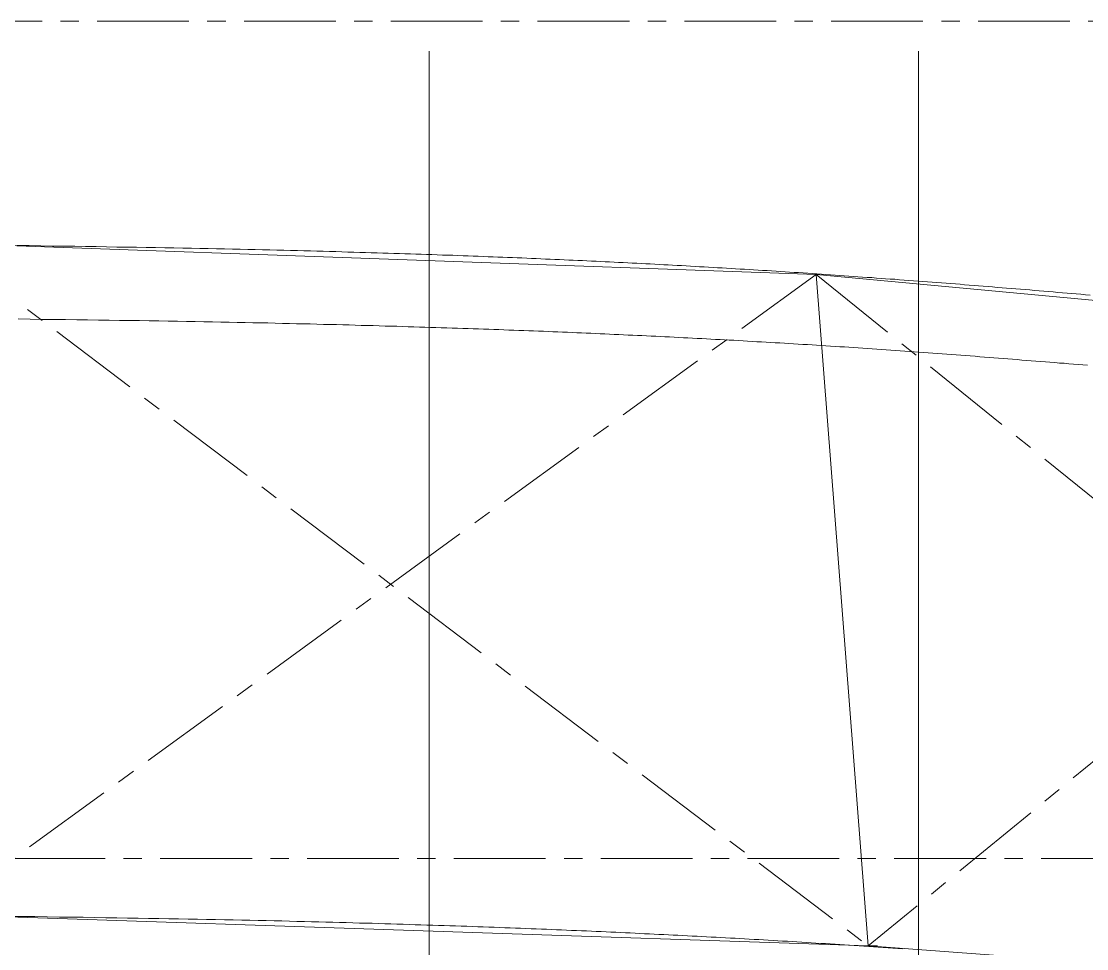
# Model space of a CAD drawing. Extents: x -3086 to 3308, y -97 to 4301.
# Drawn here: x 83 to 1172, y 3308 to 4255 of the extents above; entities that cross this region are included whole.
import ezdxf

# ---------------------------------------------------------------- set-up
doc = ezdxf.new("R2010")
doc.units = 0
doc.header["$LTSCALE"] = 3
doc.header["$MEASUREMENT"] = 0
doc.linetypes.add('CENTER', pattern=[50, 31.25, -6.25, 6.25, -6.25])
for name, color, linetype in [('3', 7, 'CONTINUOUS'), ('CENTER', 1, 'CENTER'), ('P1', 1, 'CONTINUOUS'), ('P3', 7, 'CONTINUOUS'), ('P5', 3, 'CONTINUOUS')]:
    doc.layers.add(name, color=color, linetype=linetype)

msp = doc.modelspace()

# ---------------------------------------------------------------- linework, layer by layer
at = {"layer": '3', "lineweight": 0, "extrusion": (0, 1, 0)}
msp.add_line((948.8, 3310.7, -9830.1), (895.5, 3996.3, -11228.3), dxfattribs=at)
at = {"layer": '3', "lineweight": 0}
msp.add_polyline3d([(1172.7, 3903.7, -11106.7), (1167.9, 3904.1, -11104), (1163.1, 3904.5, -11101.4), (1158.4, 3904.9, -11098.7), (1153.6, 3905.3, -11096.1), (1148.8, 3905.7, -11093.5), (1144, 3906, -11090.9), (1139.2, 3906.4, -11088.3), (1134.4, 3906.8, -11085.7), (1129.7, 3907.2, -11083.1), (1124.9, 3907.6, -11080.6), (1120.1, 3908, -11078), (1115.3, 3908.4, -11075.5), (1110.5, 3908.7, -11073), (1105.7, 3909.1, -11070.5), (1100.9, 3909.5, -11068), (1096.1, 3909.9, -11065.6), (1091.3, 3910.3, -11063.1), (1086.5, 3910.6, -11060.7), (1081.7, 3911, -11058.2), (1076.9, 3911.4, -11055.8), (1072.1, 3911.8, -11053.4), (1067.4, 3912.1, -11051), (1062.6, 3912.5, -11048.6), (1057.8, 3912.9, -11046.3), (1053, 3913.2, -11043.9), (1048.2, 3913.6, -11041.6), (1043.4, 3914, -11039.3), (1038.6, 3914.3, -11037), (1033.8, 3914.7, -11034.7), (1029, 3915, -11032.4), (1024.2, 3915.4, -11030.1), (1019.5, 3915.7, -11027.8), (1014.7, 3916.1, -11025.6), (1009.9, 3916.4, -11023.4), (1005.1, 3916.8, -11021.1), (1000.3, 3917.1, -11018.9), (995.6, 3917.5, -11016.7), (990.8, 3917.8, -11014.6), (986, 3918.2, -11012.4), (981.3, 3918.5, -11010.2), (976.5, 3918.8, -11008.1), (971.7, 3919.2, -11006), (967, 3919.5, -11003.9), (962.2, 3919.8, -11001.8), (957.5, 3920.1, -10999.7), (952.7, 3920.5, -10997.6), (948, 3920.8, -10995.5), (943.2, 3921.1, -10993.5), (938.5, 3921.4, -10991.4), (933.8, 3921.7, -10989.4), (929, 3922.1, -10987.4), (924.3, 3922.4, -10985.4), (919.6, 3922.7, -10983.4), (914.8, 3923, -10981.4), (910.1, 3923.3, -10979.5), (905.4, 3923.6, -10977.5), (900.7, 3923.9, -10975.6), (896, 3924.2, -10973.7), (891.3, 3924.5, -10971.8), (886.6, 3924.8, -10969.8), (881.9, 3925.1, -10968), (877.2, 3925.3, -10966.1), (872.5, 3925.6, -10964.2), (867.7, 3925.9, -10962.4), (863, 3926.2, -10960.5), (858.4, 3926.5, -10958.7), (853.7, 3926.8, -10956.9), (849, 3927, -10955), (844.3, 3927.3, -10953.2), (839.6, 3927.6, -10951.5), (834.9, 3927.8, -10949.7), (830.2, 3928.1, -10947.9), (825.5, 3928.4, -10946.2), (820.8, 3928.6, -10944.4), (816.1, 3928.9, -10942.7), (811.4, 3929.2, -10941), (806.7, 3929.4, -10939.3), (802, 3929.7, -10937.6), (797.4, 3929.9, -10935.9), (792.7, 3930.2, -10934.2), (788, 3930.4, -10932.5), (783.3, 3930.7, -10930.9), (778.6, 3930.9, -10929.2), (773.9, 3931.2, -10927.6), (769.2, 3931.4, -10925.9), (764.5, 3931.7, -10924.3), (759.8, 3931.9, -10922.7), (755.1, 3932.1, -10921.1), (750.4, 3932.4, -10919.5), (745.7, 3932.6, -10917.9), (741, 3932.8, -10916.4), (736.3, 3933.1, -10914.8), (731.6, 3933.3, -10913.2), (726.9, 3933.5, -10911.7), (722.2, 3933.8, -10910.2), (717.5, 3934, -10908.6), (712.8, 3934.2, -10907.1), (708.1, 3934.4, -10905.6), (703.3, 3934.6, -10904.1), (698.6, 3934.9, -10902.6), (693.9, 3935.1, -10901.2), (689.1, 3935.3, -10899.7), (684.4, 3935.5, -10898.2), (679.7, 3935.7, -10896.8), (674.9, 3935.9, -10895.3), (670.1, 3936.1, -10893.9), (665.3, 3936.4, -10892.5), (660.6, 3936.6, -10891.1), (655.8, 3936.8, -10889.6), (650.9, 3937, -10888.2), (646.1, 3937.2, -10886.8), (641.3, 3937.4, -10885.4), (636.4, 3937.6, -10884.1), (631.5, 3937.8, -10882.7), (626.6, 3938, -10881.3), (621.7, 3938.2, -10880), (616.8, 3938.4, -10878.6), (611.8, 3938.6, -10877.3), (606.8, 3938.8, -10875.9), (601.8, 3939, -10874.6), (596.8, 3939.1, -10873.3), (591.8, 3939.3, -10872), (586.7, 3939.5, -10870.7), (581.6, 3939.7, -10869.3), (576.5, 3939.9, -10868), (571.3, 3940.1, -10866.8), (566.1, 3940.3, -10865.5), (560.9, 3940.5, -10864.2), (555.7, 3940.6, -10862.9), (550.4, 3940.8, -10861.7), (545.1, 3941, -10860.4), (539.8, 3941.2, -10859.1), (534.4, 3941.4, -10857.9), (529, 3941.6, -10856.6), (523.5, 3941.7, -10855.4), (518.1, 3941.9, -10854.2), (512.5, 3942.1, -10852.9), (507, 3942.3, -10851.7), (501.4, 3942.4, -10850.5), (495.7, 3942.6, -10849.3), (490.1, 3942.8, -10848.1), (484.3, 3943, -10846.9), (478.6, 3943.1, -10845.7), (472.8, 3943.3, -10844.5), (466.9, 3943.5, -10843.3), (461, 3943.7, -10842.1), (455.1, 3943.8, -10840.9), (449.1, 3944, -10839.8), (443, 3944.2, -10838.6), (436.9, 3944.4, -10837.4), (430.7, 3944.5, -10836.3), (424.5, 3944.7, -10835.1), (418.2, 3944.9, -10834), (411.8, 3945, -10832.8), (405.4, 3945.2, -10831.7), (398.8, 3945.4, -10830.6), (392.2, 3945.5, -10829.4), (385.4, 3945.7, -10828.3), (378.6, 3945.9, -10827.2), (371.7, 3946, -10826.2), (364.6, 3946.2, -10825.1), (357.5, 3946.4, -10824), (350.2, 3946.5, -10823), (342.8, 3946.7, -10821.9), (335.3, 3946.9, -10820.9), (327.6, 3947, -10819.9), (319.9, 3947.2, -10818.9), (311.9, 3947.4, -10817.9), (303.8, 3947.5, -10817), (295.6, 3947.7, -10816), (287.2, 3947.8, -10815.1), (278.7, 3948, -10814.2), (270, 3948.2, -10813.3), (261.1, 3948.3, -10812.4), (252.1, 3948.5, -10811.5), (242.9, 3948.6, -10810.7), (233.5, 3948.8, -10809.9), (223.9, 3949, -10809.1), (214.1, 3949.1, -10808.3), (204.1, 3949.3, -10807.6), (193.9, 3949.4, -10806.8), (183.6, 3949.6, -10806.1), (173, 3949.7, -10805.4), (162.2, 3949.9, -10804.8), (151.1, 3950, -10804.1), (139.9, 3950.2, -10803.5), (128.4, 3950.3, -10802.9), (116.7, 3950.5, -10802.4), (104.7, 3950.6, -10801.8), (92.5, 3950.8, -10801.3), (80.1, 3951, -10800.8)], dxfattribs=at)
at = {"layer": 'CENTER', "color": 5, "lineweight": 0}
for p, q in [((-2989.1, 4255, -10650), (3163.7, 4255, -10650)), ((3169.1, 3400, -10650), (-2987.4, 3400, -10650))]:
    msp.add_line(p, q, dxfattribs=at)
at = {"layer": 'CENTER', "lineweight": 0}
for p, q in [((0, 4028.6, -11053.5), (948.8, 3310.7, -9830.1)), ((895.5, 3996.3, -11228.3), (-2.9, 3343.1, -9618.8)), ((895.5, 3996.3, -11228.3), (1825.9, 3245.7, -10461.1)), ((1694.8, 3922.2, -11774.2), (948.8, 3310.7, -9830.1))]:
    msp.add_line(p, q, dxfattribs=at)
at = {"layer": 'P1', "lineweight": 0}
for p, q in [((500, 0, -10650), (500, 4224.4, -10650)), ((1000, 0, -10650), (1000, 4224.4, -10650)), ((0, 3342.7, -9640.2), (948.8, 3310.7, -9830.1))]:
    msp.add_line(p, q, dxfattribs=at)
at = {"layer": 'P1', "lineweight": 0, "extrusion": (0, 1, 0)}
for p, q in [((895.5, 3996.3, -11228.3), (0, 4028.6, -11053.5)), ((1825.9, 3245.7, -10461.1), (948.8, 3310.7, -9830.1)), ((958.3, 3310.7, -9812.3), (948.8, 3310.7, -9830.1))]:
    msp.add_line(p, q, dxfattribs=at)
at = {"layer": 'P3', "lineweight": 0, "extrusion": (0, 1, 0)}
msp.add_line((1694.8, 3922.2, -11774.2), (895.5, 3996.3, -11228.3), dxfattribs=at)
at = {"layer": 'P3', "lineweight": 0}
for points in [[(1175.5, 3975.4, -11273.9), (1170.8, 3975.8, -11271.2), (1166, 3976.2, -11268.5), (1161.3, 3976.6, -11265.8), (1156.6, 3977, -11263.1), (1151.9, 3977.4, -11260.4), (1147.1, 3977.8, -11257.8), (1142.4, 3978.2, -11255.1), (1137.7, 3978.6, -11252.5), (1132.9, 3979, -11249.9), (1128.2, 3979.4, -11247.3), (1123.4, 3979.8, -11244.7), (1118.7, 3980.2, -11242.1), (1113.9, 3980.6, -11239.6), (1109.2, 3981, -11237), (1104.4, 3981.4, -11234.5), (1099.6, 3981.8, -11231.9), (1094.9, 3982.2, -11229.4), (1090.1, 3982.6, -11226.9), (1085.4, 3982.9, -11224.5), (1080.6, 3983.3, -11222), (1075.8, 3983.7, -11219.5), (1071.1, 3984.1, -11217.1), (1066.3, 3984.5, -11214.7), (1061.5, 3984.9, -11212.2), (1056.8, 3985.2, -11209.8), (1052, 3985.6, -11207.4), (1047.2, 3986, -11205.1), (1042.5, 3986.4, -11202.7), (1037.7, 3986.8, -11200.4), (1032.9, 3987.1, -11198), (1028.2, 3987.5, -11195.7), (1023.4, 3987.9, -11193.4), (1018.7, 3988.2, -11191.1), (1013.9, 3988.6, -11188.8), (1009.2, 3989, -11186.5), (1004.4, 3989.3, -11184.3), (999.7, 3989.7, -11182), (994.9, 3990, -11179.8), (990.2, 3990.4, -11177.6), (985.4, 3990.7, -11175.4), (980.7, 3991.1, -11173.2), (976, 3991.5, -11171), (971.2, 3991.8, -11168.9), (966.5, 3992.1, -11166.7), (961.8, 3992.5, -11164.6), (957.1, 3992.8, -11162.4), (952.4, 3993.2, -11160.3), (947.6, 3993.5, -11158.2), (942.9, 3993.8, -11156.2), (938.2, 3994.2, -11154.1), (933.6, 3994.5, -11152), (928.9, 3994.8, -11150), (924.2, 3995.2, -11148), (919.5, 3995.5, -11146), (914.8, 3995.8, -11144), (910.2, 3996.1, -11142), (905.5, 3996.4, -11140), (900.8, 3996.8, -11138), (896.2, 3997.1, -11136.1), (891.5, 3997.4, -11134.2), (886.9, 3997.7, -11132.2), (882.3, 3998, -11130.3), (877.6, 3998.3, -11128.4), (873, 3998.6, -11126.5), (868.4, 3998.9, -11124.7), (863.8, 3999.2, -11122.8), (859.1, 3999.5, -11121), (854.5, 3999.8, -11119.1), (849.9, 4000.1, -11117.3), (845.3, 4000.4, -11115.5), (840.7, 4000.6, -11113.7), (836.1, 4000.9, -11111.9), (831.5, 4001.2, -11110.1), (826.9, 4001.5, -11108.4), (822.3, 4001.8, -11106.6), (817.7, 4002, -11104.9), (813.1, 4002.3, -11103.2), (808.5, 4002.6, -11101.4), (803.9, 4002.9, -11099.7), (799.3, 4003.1, -11098), (794.7, 4003.4, -11096.3), (790.1, 4003.7, -11094.7), (785.5, 4003.9, -11093), (781, 4004.2, -11091.4), (776.4, 4004.4, -11089.7), (771.8, 4004.7, -11088.1), (767.2, 4005, -11086.5), (762.6, 4005.2, -11084.8), (758, 4005.5, -11083.2), (753.4, 4005.7, -11081.7), (748.8, 4006, -11080.1), (744.3, 4006.2, -11078.5), (739.7, 4006.4, -11076.9), (735.1, 4006.7, -11075.4), (730.5, 4006.9, -11073.8), (725.9, 4007.2, -11072.3), (721.3, 4007.4, -11070.8), (716.7, 4007.6, -11069.3), (712.1, 4007.9, -11067.8), (707.5, 4008.1, -11066.3), (702.9, 4008.3, -11064.8), (698.3, 4008.6, -11063.3), (693.7, 4008.8, -11061.8), (689.1, 4009, -11060.4), (684.5, 4009.2, -11058.9), (679.9, 4009.5, -11057.5), (675.3, 4009.7, -11056), (670.6, 4009.9, -11054.6), (666, 4010.1, -11053.2), (661.3, 4010.4, -11051.8), (656.7, 4010.6, -11050.4), (652, 4010.8, -11049), (647.3, 4011, -11047.6), (642.7, 4011.2, -11046.2), (638, 4011.4, -11044.8), (633.2, 4011.6, -11043.5), (628.5, 4011.8, -11042.1), (623.8, 4012, -11040.8), (619, 4012.2, -11039.4), (614.2, 4012.5, -11038.1), (609.4, 4012.7, -11036.8), (604.6, 4012.9, -11035.4), (599.8, 4013.1, -11034.1), (594.9, 4013.3, -11032.8), (590, 4013.5, -11031.5), (585.1, 4013.7, -11030.2), (580.2, 4013.9, -11028.9), (575.2, 4014, -11027.7), (570.3, 4014.2, -11026.4), (565.3, 4014.4, -11025.1), (560.2, 4014.6, -11023.9), (555.2, 4014.8, -11022.6), (550.1, 4015, -11021.3), (545, 4015.2, -11020.1), (539.8, 4015.4, -11018.9), (534.7, 4015.6, -11017.6), (529.4, 4015.8, -11016.4), (524.2, 4016, -11015.2), (518.9, 4016.1, -11014), (513.6, 4016.3, -11012.8), (508.3, 4016.5, -11011.5), (502.9, 4016.7, -11010.3), (497.4, 4016.9, -11009.1), (492, 4017.1, -11008), (486.5, 4017.2, -11006.8), (480.9, 4017.4, -11005.6), (475.3, 4017.6, -11004.4), (469.7, 4017.8, -11003.2), (464.1, 4018, -11002.1), (458.3, 4018.2, -11000.9), (452.6, 4018.3, -10999.7), (446.8, 4018.5, -10998.6), (440.9, 4018.7, -10997.4), (435, 4018.9, -10996.3), (429.1, 4019, -10995.2), (423, 4019.2, -10994), (417, 4019.4, -10992.9), (410.8, 4019.6, -10991.8), (404.6, 4019.8, -10990.7), (398.3, 4019.9, -10989.5), (391.9, 4020.1, -10988.4), (385.4, 4020.3, -10987.4), (378.8, 4020.5, -10986.3), (372.1, 4020.6, -10985.2), (365.4, 4020.8, -10984.1), (358.5, 4021, -10983.1), (351.5, 4021.2, -10982.1), (344.4, 4021.3, -10981), (337.2, 4021.5, -10980), (329.8, 4021.7, -10979), (322.3, 4021.8, -10978), (314.7, 4022, -10977.1), (306.9, 4022.2, -10976.1), (299, 4022.4, -10975.2), (291, 4022.5, -10974.2), (282.7, 4022.7, -10973.3), (274.4, 4022.9, -10972.4), (265.8, 4023, -10971.5), (257.1, 4023.2, -10970.7), (248.3, 4023.4, -10969.8), (239.2, 4023.5, -10969), (230, 4023.7, -10968.2), (220.6, 4023.9, -10967.4), (211, 4024, -10966.7), (201.2, 4024.2, -10965.9), (191.2, 4024.4, -10965.2), (180.9, 4024.5, -10964.5), (170.5, 4024.7, -10963.9), (159.9, 4024.9, -10963.2), (149, 4025, -10962.6), (138, 4025.2, -10962), (126.7, 4025.4, -10961.4), (115.1, 4025.5, -10960.9), (103.3, 4025.7, -10960.3), (91.3, 4025.9, -10959.8), (79, 4026, -10959.4)], [(1175.5, 3975.4, -11337.8), (1170.8, 3975.8, -11335), (1166, 3976.2, -11332.3), (1161.3, 3976.6, -11329.6), (1156.6, 3977, -11327), (1151.9, 3977.4, -11324.3), (1147.1, 3977.8, -11321.6), (1142.4, 3978.2, -11319), (1137.7, 3978.6, -11316.4), (1132.9, 3979, -11313.8), (1128.2, 3979.4, -11311.2), (1123.4, 3979.8, -11308.6), (1118.7, 3980.2, -11306), (1113.9, 3980.6, -11303.4), (1109.2, 3981, -11300.9), (1104.4, 3981.4, -11298.3), (1099.6, 3981.8, -11295.8), (1094.9, 3982.2, -11293.3), (1090.1, 3982.6, -11290.8), (1085.4, 3982.9, -11288.3), (1080.6, 3983.3, -11285.9), (1075.8, 3983.7, -11283.4), (1071.1, 3984.1, -11281), (1066.3, 3984.5, -11278.5), (1061.5, 3984.9, -11276.1), (1056.8, 3985.2, -11273.7), (1052, 3985.6, -11271.3), (1047.2, 3986, -11268.9), (1042.5, 3986.4, -11266.6), (1037.7, 3986.8, -11264.2), (1032.9, 3987.1, -11261.9), (1028.2, 3987.5, -11259.6), (1023.4, 3987.9, -11257.3), (1018.7, 3988.2, -11255), (1013.9, 3988.6, -11252.7), (1009.2, 3989, -11250.4), (1004.4, 3989.3, -11248.1), (999.7, 3989.7, -11245.9), (994.9, 3990, -11243.7), (990.2, 3990.4, -11241.5), (985.4, 3990.7, -11239.3), (980.7, 3991.1, -11237.1), (976, 3991.5, -11234.9), (971.2, 3991.8, -11232.7), (966.5, 3992.1, -11230.6), (961.8, 3992.5, -11228.4), (957.1, 3992.8, -11226.3), (952.4, 3993.2, -11224.2), (947.6, 3993.5, -11222.1), (942.9, 3993.8, -11220), (938.2, 3994.2, -11218), (933.6, 3994.5, -11215.9), (928.9, 3994.8, -11213.9), (924.2, 3995.2, -11211.8), (919.5, 3995.5, -11209.8), (914.8, 3995.8, -11207.8), (910.2, 3996.1, -11205.8), (905.5, 3996.4, -11203.9), (900.8, 3996.8, -11201.9), (896.2, 3997.1, -11200), (891.5, 3997.4, -11198), (886.9, 3997.7, -11196.1), (882.3, 3998, -11194.2), (877.6, 3998.3, -11192.3), (873, 3998.6, -11190.4), (868.4, 3998.9, -11188.5), (863.8, 3999.2, -11186.7), (859.1, 3999.5, -11184.8), (854.5, 3999.8, -11183), (849.9, 4000.1, -11181.2), (845.3, 4000.4, -11179.4), (840.7, 4000.6, -11177.6), (836.1, 4000.9, -11175.8), (831.5, 4001.2, -11174), (826.9, 4001.5, -11172.2), (822.3, 4001.8, -11170.5), (817.7, 4002, -11168.8), (813.1, 4002.3, -11167), (808.5, 4002.6, -11165.3), (803.9, 4002.9, -11163.6), (799.3, 4003.1, -11161.9), (794.7, 4003.4, -11160.2), (790.1, 4003.7, -11158.5), (785.5, 4003.9, -11156.9), (781, 4004.2, -11155.2), (776.4, 4004.4, -11153.6), (771.8, 4004.7, -11151.9), (767.2, 4005, -11150.3), (762.6, 4005.2, -11148.7), (758, 4005.5, -11147.1), (753.4, 4005.7, -11145.5), (748.8, 4006, -11143.9), (744.3, 4006.2, -11142.4), (739.7, 4006.4, -11140.8), (735.1, 4006.7, -11139.3), (730.5, 4006.9, -11137.7), (725.9, 4007.2, -11136.2), (721.3, 4007.4, -11134.7), (716.7, 4007.6, -11133.1), (712.1, 4007.9, -11131.6), (707.5, 4008.1, -11130.1), (702.9, 4008.3, -11128.6), (698.3, 4008.6, -11127.2), (693.7, 4008.8, -11125.7), (689.1, 4009, -11124.2), (684.5, 4009.2, -11122.8), (679.9, 4009.5, -11121.3), (675.3, 4009.7, -11119.9), (670.6, 4009.9, -11118.5), (666, 4010.1, -11117.1), (661.3, 4010.4, -11115.6), (656.7, 4010.6, -11114.2), (652, 4010.8, -11112.8), (647.3, 4011, -11111.5), (642.7, 4011.2, -11110.1), (638, 4011.4, -11108.7), (633.2, 4011.6, -11107.3), (628.5, 4011.8, -11106), (623.8, 4012, -11104.6), (619, 4012.2, -11103.3), (614.2, 4012.5, -11102), (609.4, 4012.7, -11100.6), (604.6, 4012.9, -11099.3), (599.8, 4013.1, -11098), (594.9, 4013.3, -11096.7), (590, 4013.5, -11095.4), (585.1, 4013.7, -11094.1), (580.2, 4013.9, -11092.8), (575.2, 4014, -11091.5), (570.3, 4014.2, -11090.3), (565.3, 4014.4, -11089), (560.2, 4014.6, -11087.7), (555.2, 4014.8, -11086.5), (550.1, 4015, -11085.2), (545, 4015.2, -11084), (539.8, 4015.4, -11082.7), (534.7, 4015.6, -11081.5), (529.4, 4015.8, -11080.3), (524.2, 4016, -11079), (518.9, 4016.1, -11077.8), (513.6, 4016.3, -11076.6), (508.3, 4016.5, -11075.4), (502.9, 4016.7, -11074.2), (497.4, 4016.9, -11073), (492, 4017.1, -11071.8), (486.5, 4017.2, -11070.6), (480.9, 4017.4, -11069.5), (475.3, 4017.6, -11068.3), (469.7, 4017.8, -11067.1), (464.1, 4018, -11065.9), (458.3, 4018.2, -11064.8), (452.6, 4018.3, -11063.6), (446.8, 4018.5, -11062.5), (440.9, 4018.7, -11061.3), (435, 4018.9, -11060.2), (429.1, 4019, -11059), (423, 4019.2, -11057.9), (417, 4019.4, -11056.8), (410.8, 4019.6, -11055.6), (404.6, 4019.8, -11054.5), (398.3, 4019.9, -11053.4), (391.9, 4020.1, -11052.3), (385.4, 4020.3, -11051.2), (378.8, 4020.5, -11050.1), (372.1, 4020.6, -11049.1), (365.4, 4020.8, -11048), (358.5, 4021, -11047), (351.5, 4021.2, -11045.9), (344.4, 4021.3, -11044.9), (337.2, 4021.5, -11043.9), (329.8, 4021.7, -11042.9), (322.3, 4021.8, -11041.9), (314.7, 4022, -11040.9), (306.9, 4022.2, -11040), (299, 4022.4, -11039), (291, 4022.5, -11038.1), (282.7, 4022.7, -11037.2), (274.4, 4022.9, -11036.3), (265.8, 4023, -11035.4), (257.1, 4023.2, -11034.6), (248.3, 4023.4, -11033.7), (239.2, 4023.5, -11032.9), (230, 4023.7, -11032.1), (220.6, 4023.9, -11031.3), (211, 4024, -11030.6), (201.2, 4024.2, -11029.8), (191.2, 4024.4, -11029.1), (180.9, 4024.5, -11028.4), (170.5, 4024.7, -11027.7), (159.9, 4024.9, -11027.1), (149, 4025, -11026.5), (138, 4025.2, -11025.9), (126.7, 4025.4, -11025.3), (115.1, 4025.5, -11024.7), (103.3, 4025.7, -11024.2), (91.3, 4025.9, -11023.7), (79, 4026, -11023.2)], [(983.8, 3307.7, -9818.9), (978.8, 3308.1, -9816.7), (973.9, 3308.4, -9814.6), (968.9, 3308.8, -9812.5), (964, 3309.1, -9810.4), (959, 3309.4, -9808.3), (954.1, 3309.8, -9806.2), (949.2, 3310.1, -9804.2), (944.3, 3310.4, -9802.1), (939.3, 3310.8, -9800.1), (934.4, 3311.1, -9798.1), (929.5, 3311.4, -9796.1), (924.6, 3311.7, -9794.1), (919.7, 3312, -9792.1), (914.8, 3312.4, -9790.1), (909.9, 3312.7, -9788.2), (905.1, 3313, -9786.2), (900.2, 3313.3, -9784.3), (895.3, 3313.6, -9782.4), (890.4, 3313.9, -9780.5), (885.5, 3314.2, -9778.6), (880.7, 3314.5, -9776.7), (875.8, 3314.8, -9774.8), (870.9, 3315.1, -9773), (866.1, 3315.4, -9771.1), (861.2, 3315.7, -9769.3), (856.3, 3316, -9767.5), (851.5, 3316.2, -9765.7), (846.6, 3316.5, -9763.9), (841.8, 3316.8, -9762.1), (836.9, 3317.1, -9760.3), (832, 3317.4, -9758.6), (827.2, 3317.6, -9756.8), (822.3, 3317.9, -9755.1), (817.5, 3318.2, -9753.3), (812.6, 3318.5, -9751.6), (807.8, 3318.7, -9749.9), (802.9, 3319, -9748.2), (798.1, 3319.3, -9746.5), (793.2, 3319.5, -9744.9), (788.3, 3319.8, -9743.2), (783.5, 3320, -9741.5), (778.6, 3320.3, -9739.9), (773.8, 3320.5, -9738.3), (768.9, 3320.8, -9736.6), (764, 3321.1, -9735), (759.2, 3321.3, -9733.4), (754.3, 3321.6, -9731.8), (749.5, 3321.8, -9730.3), (744.6, 3322, -9728.7), (739.7, 3322.3, -9727.1), (734.8, 3322.5, -9725.6), (730, 3322.8, -9724), (725.1, 3323, -9722.5), (720.2, 3323.2, -9720.9), (715.3, 3323.5, -9719.4), (710.4, 3323.7, -9717.9), (705.5, 3323.9, -9716.4), (700.6, 3324.2, -9714.9), (695.6, 3324.4, -9713.4), (690.7, 3324.6, -9712), (685.7, 3324.8, -9710.5), (680.8, 3325.1, -9709), (675.8, 3325.3, -9707.6), (670.8, 3325.5, -9706.1), (665.8, 3325.7, -9704.7), (660.8, 3326, -9703.3), (655.7, 3326.2, -9701.8), (650.7, 3326.4, -9700.4), (645.6, 3326.6, -9699), (640.5, 3326.8, -9697.6), (635.4, 3327, -9696.2), (630.2, 3327.2, -9694.8), (625.1, 3327.5, -9693.5), (619.9, 3327.7, -9692.1), (614.7, 3327.9, -9690.7), (609.4, 3328.1, -9689.4), (604.2, 3328.3, -9688), (598.9, 3328.5, -9686.7), (593.5, 3328.7, -9685.4), (588.2, 3328.9, -9684), (582.8, 3329.1, -9682.7), (577.4, 3329.3, -9681.4), (571.9, 3329.5, -9680.1), (566.5, 3329.7, -9678.8), (560.9, 3329.9, -9677.5), (555.4, 3330.1, -9676.2), (549.8, 3330.3, -9674.9), (544.2, 3330.5, -9673.6), (538.5, 3330.7, -9672.3), (532.8, 3330.9, -9671.1), (527.1, 3331.1, -9669.8), (521.3, 3331.3, -9668.5), (515.5, 3331.5, -9667.3), (509.6, 3331.7, -9666), (503.7, 3331.9, -9664.8), (497.7, 3332, -9663.5), (491.7, 3332.2, -9662.3), (485.7, 3332.4, -9661.1), (479.6, 3332.6, -9659.8), (473.4, 3332.8, -9658.6), (467.2, 3333, -9657.4), (461, 3333.2, -9656.2), (454.7, 3333.4, -9655), (448.3, 3333.6, -9653.8), (441.9, 3333.8, -9652.6), (435.3, 3333.9, -9651.4), (428.8, 3334.1, -9650.2), (422.1, 3334.3, -9649), (415.3, 3334.5, -9647.9), (408.4, 3334.7, -9646.7), (401.5, 3334.9, -9645.6), (394.4, 3335.1, -9644.4), (387.3, 3335.2, -9643.3), (380, 3335.4, -9642.2), (372.6, 3335.6, -9641.1), (365, 3335.8, -9640), (357.4, 3336, -9638.9), (349.6, 3336.2, -9637.9), (341.7, 3336.3, -9636.8), (333.6, 3336.5, -9635.8), (325.4, 3336.7, -9634.8), (317, 3336.9, -9633.8), (308.5, 3337.1, -9632.8), (299.8, 3337.2, -9631.9), (290.9, 3337.4, -9630.9), (281.9, 3337.6, -9630), (272.7, 3337.8, -9629.1), (263.3, 3338, -9628.2), (253.7, 3338.1, -9627.3), (243.9, 3338.3, -9626.5), (234, 3338.5, -9625.6), (223.8, 3338.7, -9624.8), (213.4, 3338.8, -9624.1), (202.8, 3339, -9623.3), (192, 3339.2, -9622.6), (181, 3339.4, -9621.8), (169.7, 3339.5, -9621.2), (158.2, 3339.7, -9620.5), (146.5, 3339.9, -9619.9), (134.5, 3340.1, -9619.3), (122.3, 3340.2, -9618.7), (109.9, 3340.4, -9618.1), (97.1, 3340.6, -9617.6), (84.2, 3340.8, -9617.1), (70.9, 3340.9, -9616.6)]]:
    msp.add_polyline3d(points, dxfattribs=at)
at = {"layer": 'P5', "lineweight": 0, "extrusion": (0.002569, -0.115617, 0.993291)}
msp.add_line((948.8, 3310.7, -9830.1), (895.5, 3996.3, -11228.3), dxfattribs=at)

doc.saveas('drawing.dxf')
